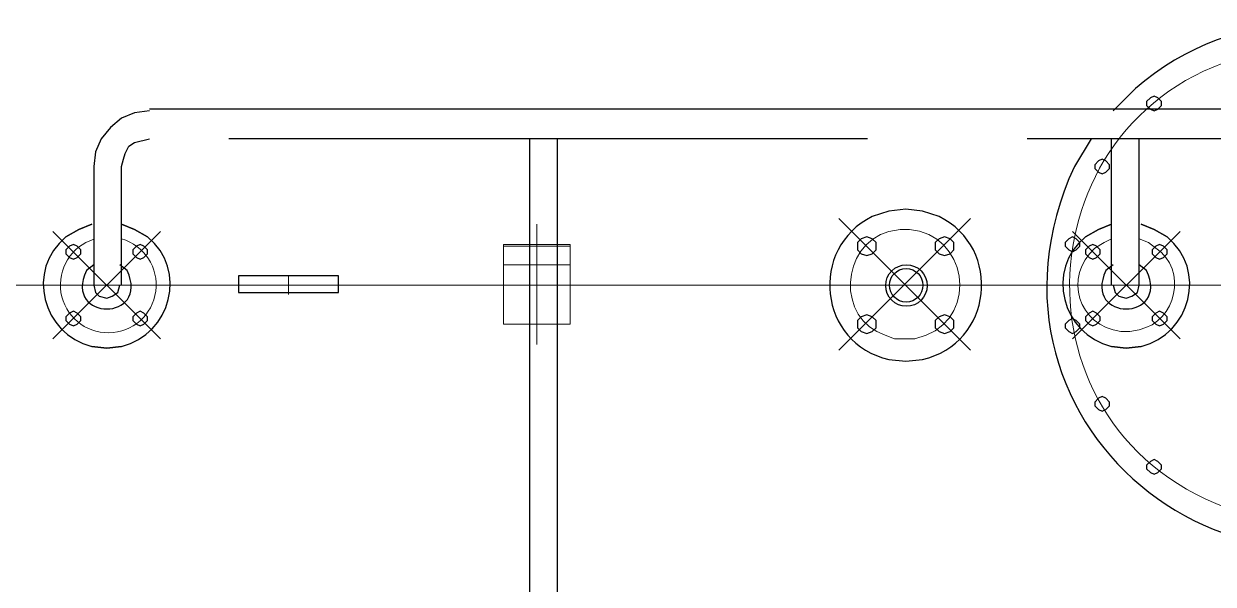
# Model space of a CAD drawing. Header units: metres. Extents: x 531277 to 531898, y 2673784 to 2674172.
# Drawn here: x 531483.282 to 531484.169, y 2673984.565 to 2673984.983 of the extents above; entities that cross this region are included whole.
import ezdxf

# ---------------------------------------------------------------- set-up
doc = ezdxf.new("R2010")
doc.units = ezdxf.units.M
doc.header["$MEASUREMENT"] = 0
doc.linetypes.add('PDF_IMPORT', pattern=[1, 0.8, -0.2])
doc.layers.add('IDT', color=7, linetype='Continuous')

# ---------------------------------------------------------------- blocks, each defined once
blk = doc.blocks.new('IDT')
at = {"layer": 'IDT', "color": 0, "lineweight": 25}
for p, q in [((16.38771, 9.26609), (16.38771, 9.83594)), ((16.40846, 9.26609), (16.40846, 9.83594)), ((15.93957, 9.51505), (15.9368, 9.51229)), ((15.94233, 9.51644), (15.93957, 9.51505)), ((15.9451, 9.51505), (15.94233, 9.51644)), ((15.94787, 9.51229), (15.9451, 9.51505)), ((15.9368, 9.51229), (15.9368, 9.50952)), ((15.9368, 9.50952), (15.93957, 9.50676)), ((15.93957, 9.50676), (15.94233, 9.50537)), ((15.94233, 9.50537), (15.9451, 9.50676)), ((15.9451, 9.50676), (15.94787, 9.50952)), ((15.94787, 9.50952), (15.94787, 9.51229)), ((15.9783, 9.46803), (15.97553, 9.46526)), ((15.97553, 9.46526), (15.97553, 9.46249)), ((15.97553, 9.46249), (15.9783, 9.45973)), ((15.98106, 9.46941), (15.9783, 9.46803)), ((15.98383, 9.46803), (15.98106, 9.46941)), ((15.9866, 9.46526), (15.98383, 9.46803)), ((15.98383, 9.45973), (15.9866, 9.46249)), ((15.9866, 9.46249), (15.9866, 9.46526)), ((15.9783, 9.45973), (15.98106, 9.45834)), ((15.98106, 9.45834), (15.98383, 9.45973)), ((16.12768, 9.43207), (16.11523, 9.43068)), ((16.14013, 9.43068), (16.12768, 9.43207)), ((15.95202, 9.421), (15.96308, 9.42238)), ((15.96308, 9.42238), (15.95202, 9.421)), ((15.96308, 9.42238), (15.97415, 9.421)), ((15.97415, 9.421), (15.96308, 9.42238)), ((16.71275, 9.421), (16.72381, 9.42238)), ((16.72381, 9.42238), (16.71275, 9.421)), ((16.72381, 9.42238), (16.73488, 9.421)), ((16.73488, 9.421), (16.72381, 9.42238)), ((16.00043, 9.40993), (15.99766, 9.40717)), ((16.00319, 9.41132), (16.00043, 9.40993)), ((16.00596, 9.40993), (16.00319, 9.41132)), ((16.00873, 9.40717), (16.00596, 9.40993)), ((16.09448, 9.40993), (16.09171, 9.40717)), ((16.09863, 9.41132), (16.09448, 9.40993)), ((16.10278, 9.40993), (16.09863, 9.41132)), ((16.10555, 9.40717), (16.10278, 9.40993)), ((16.15257, 9.40993), (16.14981, 9.40717)), ((16.15672, 9.41132), (16.15257, 9.40993)), ((16.16087, 9.40993), (16.15672, 9.41132)), ((16.16364, 9.40717), (16.16087, 9.40993)), ((15.93542, 9.4044), (15.93265, 9.40164)), ((15.93265, 9.40164), (15.93265, 9.39887)), ((15.93265, 9.39887), (15.93542, 9.3961)), ((15.93819, 9.40579), (15.93542, 9.4044)), ((15.94095, 9.4044), (15.93819, 9.40579)), ((15.94372, 9.40164), (15.94095, 9.4044)), ((15.94095, 9.3961), (15.94372, 9.39887)), ((15.94372, 9.39887), (15.94372, 9.40164)), ((15.98521, 9.4044), (15.98245, 9.40164)), ((15.98245, 9.40164), (15.98245, 9.39887)), ((15.98245, 9.39887), (15.98521, 9.3961)), ((15.98798, 9.40579), (15.98521, 9.4044)), ((15.99074, 9.4044), (15.98798, 9.40579)), ((15.99351, 9.40164), (15.99074, 9.4044)), ((15.99074, 9.3961), (15.99351, 9.39887)), ((15.99351, 9.39887), (15.99351, 9.40164)), ((15.99766, 9.40717), (15.99766, 9.4044)), ((15.99766, 9.4044), (16.00043, 9.40164)), ((16.00043, 9.40164), (16.00319, 9.40025)), ((16.00319, 9.40025), (16.00596, 9.40164)), ((16.00596, 9.40164), (16.00873, 9.4044)), ((16.00873, 9.4044), (16.00873, 9.40717)), ((16.09171, 9.40717), (16.09171, 9.40164)), ((16.09171, 9.40164), (16.09448, 9.39887)), ((16.09448, 9.39887), (16.09863, 9.39749)), ((16.09863, 9.39749), (16.10278, 9.39887)), ((16.10278, 9.39887), (16.10555, 9.40164)), ((16.10555, 9.40164), (16.10555, 9.40717)), ((16.14981, 9.40717), (16.14981, 9.40164)), ((16.14981, 9.40164), (16.15257, 9.39887)), ((16.15257, 9.39887), (16.15672, 9.39749)), ((16.15672, 9.39749), (16.16087, 9.39887)), ((16.16087, 9.39887), (16.16364, 9.40164)), ((16.16364, 9.40164), (16.16364, 9.40717)), ((16.69615, 9.4044), (16.69339, 9.40164)), ((16.69339, 9.40164), (16.69339, 9.39887)), ((16.69339, 9.39887), (16.69615, 9.3961)), ((16.69892, 9.40579), (16.69615, 9.4044)), ((16.70168, 9.4044), (16.69892, 9.40579)), ((16.70445, 9.40164), (16.70168, 9.4044)), ((16.70168, 9.3961), (16.70445, 9.39887)), ((16.70445, 9.39887), (16.70445, 9.40164)), ((16.74594, 9.4044), (16.74318, 9.40164)), ((16.74318, 9.40164), (16.74318, 9.39887)), ((16.74318, 9.39887), (16.74594, 9.3961)), ((16.74871, 9.40579), (16.74594, 9.4044)), ((16.75148, 9.4044), (16.74871, 9.40579)), ((16.75424, 9.40164), (16.75148, 9.4044)), ((16.75148, 9.3961), (16.75424, 9.39887)), ((16.75424, 9.39887), (16.75424, 9.40164)), ((15.93542, 9.3961), (15.93819, 9.39472)), ((15.93819, 9.39472), (15.94095, 9.3961)), ((15.98521, 9.3961), (15.98798, 9.39472)), ((15.98798, 9.39472), (15.99074, 9.3961)), ((16.69615, 9.3961), (16.69892, 9.39472)), ((16.69892, 9.39472), (16.70168, 9.3961)), ((16.74594, 9.3961), (16.74871, 9.39472)), ((16.74871, 9.39472), (16.75148, 9.3961)), ((15.95478, 9.38089), (15.9534, 9.37536)), ((15.95893, 9.38365), (15.95478, 9.38089)), ((15.96308, 9.38504), (15.95893, 9.38365)), ((15.96861, 9.38365), (15.96308, 9.38504)), ((15.97138, 9.38089), (15.96861, 9.38365)), ((15.97276, 9.37536), (15.97138, 9.38089)), ((16.62561, 9.38089), (16.55092, 9.38089)), ((16.55092, 9.38089), (16.55092, 9.36844)), ((16.62561, 9.36844), (16.62561, 9.38089)), ((16.71552, 9.38089), (16.71413, 9.37536)), ((16.71967, 9.38365), (16.71552, 9.38089)), ((16.72381, 9.38504), (16.71967, 9.38365)), ((16.72935, 9.38365), (16.72381, 9.38504)), ((16.73211, 9.38089), (16.72935, 9.38365)), ((16.7335, 9.37536), (16.73211, 9.38089)), ((15.9534, 9.37536), (15.9534, 9.26609)), ((15.97415, 9.37536), (15.97415, 9.26609)), ((16.71275, 9.37536), (16.71275, 9.28683)), ((16.7335, 9.28683), (16.7335, 9.37536)), ((15.94787, 9.36429), (15.9534, 9.36014)), ((15.97276, 9.36014), (15.9783, 9.36429)), ((16.55092, 9.36844), (16.62561, 9.36844)), ((16.7086, 9.36429), (16.71413, 9.36014)), ((16.7335, 9.36014), (16.73903, 9.36429)), ((15.93542, 9.35461), (15.93265, 9.35184)), ((15.93819, 9.35599), (15.93542, 9.35461)), ((15.94095, 9.35461), (15.93819, 9.35599)), ((15.94372, 9.35184), (15.94095, 9.35461)), ((15.98521, 9.35461), (15.98245, 9.35184)), ((15.98798, 9.35599), (15.98521, 9.35461)), ((15.99074, 9.35461), (15.98798, 9.35599)), ((15.99351, 9.35184), (15.99074, 9.35461)), ((16.69615, 9.35461), (16.69339, 9.35184)), ((16.69892, 9.35599), (16.69615, 9.35461)), ((16.70168, 9.35461), (16.69892, 9.35599)), ((16.70445, 9.35184), (16.70168, 9.35461)), ((16.74594, 9.35461), (16.74318, 9.35184)), ((16.74871, 9.35599), (16.74594, 9.35461)), ((16.75148, 9.35461), (16.74871, 9.35599)), ((16.75424, 9.35184), (16.75148, 9.35461)), ((15.93265, 9.35184), (15.93265, 9.34908)), ((15.93265, 9.34908), (15.93542, 9.34631)), ((15.93542, 9.34631), (15.93819, 9.34493)), ((15.93819, 9.34493), (15.94095, 9.34631)), ((15.94095, 9.34631), (15.94372, 9.34908)), ((15.94372, 9.34908), (15.94372, 9.35184)), ((15.98245, 9.35184), (15.98245, 9.34908)), ((15.98245, 9.34908), (15.98521, 9.34631)), ((15.98521, 9.34631), (15.98798, 9.34493)), ((15.98798, 9.34493), (15.99074, 9.34631)), ((15.99074, 9.34631), (15.99351, 9.34908)), ((15.99351, 9.34908), (15.99351, 9.35184)), ((16.00043, 9.34908), (15.99766, 9.34631)), ((15.99766, 9.34631), (15.99766, 9.34354)), ((16.00319, 9.35046), (16.00043, 9.34908)), ((16.00596, 9.34908), (16.00319, 9.35046)), ((16.00873, 9.34631), (16.00596, 9.34908)), ((16.00873, 9.34354), (16.00873, 9.34631)), ((16.09448, 9.35184), (16.09171, 9.34908)), ((16.09171, 9.34908), (16.09171, 9.34354)), ((16.09863, 9.35323), (16.09448, 9.35184)), ((16.10278, 9.35184), (16.09863, 9.35323)), ((16.10555, 9.34908), (16.10278, 9.35184)), ((16.10555, 9.34354), (16.10555, 9.34908)), ((16.15257, 9.35184), (16.14981, 9.34908)), ((16.14981, 9.34908), (16.14981, 9.34354)), ((16.15672, 9.35323), (16.15257, 9.35184)), ((16.16087, 9.35184), (16.15672, 9.35323)), ((16.16364, 9.34908), (16.16087, 9.35184)), ((16.16364, 9.34354), (16.16364, 9.34908)), ((16.69339, 9.35184), (16.69339, 9.34908)), ((16.69339, 9.34908), (16.69615, 9.34631)), ((16.69615, 9.34631), (16.69892, 9.34493)), ((16.69892, 9.34493), (16.70168, 9.34631)), ((16.70168, 9.34631), (16.70445, 9.34908)), ((16.70445, 9.34908), (16.70445, 9.35184)), ((16.74318, 9.35184), (16.74318, 9.34908)), ((16.74318, 9.34908), (16.74594, 9.34631)), ((16.74594, 9.34631), (16.74871, 9.34493)), ((16.74871, 9.34493), (16.75148, 9.34631)), ((16.75148, 9.34631), (16.75424, 9.34908)), ((16.75424, 9.34908), (16.75424, 9.35184)), ((15.94233, 9.33386), (15.93265, 9.33939)), ((15.93265, 9.33939), (15.94233, 9.33386)), ((15.99351, 9.33939), (15.98383, 9.33386)), ((15.98383, 9.33386), (15.99351, 9.33939)), ((15.99766, 9.34354), (16.00043, 9.34078)), ((16.00043, 9.34078), (16.00319, 9.33939)), ((16.00319, 9.33939), (16.00596, 9.34078)), ((16.00596, 9.34078), (16.00873, 9.34354)), ((16.09171, 9.34354), (16.09448, 9.34078)), ((16.09448, 9.34078), (16.09863, 9.33939)), ((16.09863, 9.33939), (16.10278, 9.34078)), ((16.10278, 9.34078), (16.10555, 9.34354)), ((16.14981, 9.34354), (16.15257, 9.34078)), ((16.15257, 9.34078), (16.15672, 9.33939)), ((16.15672, 9.33939), (16.16087, 9.34078)), ((16.16087, 9.34078), (16.16364, 9.34354)), ((16.70307, 9.33386), (16.69339, 9.33939)), ((16.69339, 9.33939), (16.70307, 9.33386)), ((16.75424, 9.33939), (16.74456, 9.33386)), ((16.74456, 9.33386), (16.75424, 9.33939)), ((15.95202, 9.32971), (15.94233, 9.33386)), ((15.94233, 9.33386), (15.95202, 9.32971)), ((15.98383, 9.33386), (15.97415, 9.32971)), ((15.97415, 9.32971), (15.98383, 9.33386)), ((16.71275, 9.32971), (16.70307, 9.33386)), ((16.70307, 9.33386), (16.71275, 9.32971)), ((16.74456, 9.33386), (16.73488, 9.32971)), ((16.73488, 9.32971), (16.74456, 9.33386)), ((16.10278, 9.32418), (16.11523, 9.32003)), ((16.11523, 9.32003), (16.12768, 9.31865)), ((16.12768, 9.31865), (16.14013, 9.32003)), ((16.14013, 9.32003), (16.15257, 9.32418)), ((15.98106, 9.29237), (15.9783, 9.29098)), ((15.98383, 9.29098), (15.98106, 9.29237)), ((15.9783, 9.29098), (15.97553, 9.28822)), ((15.97553, 9.28822), (15.97553, 9.28545)), ((15.97553, 9.28545), (15.9783, 9.28268)), ((15.9866, 9.28822), (15.98383, 9.29098)), ((15.98383, 9.28268), (15.9866, 9.28545)), ((15.9866, 9.28545), (15.9866, 9.28822)), ((15.98936, 9.26609), (16.00181, 9.28683)), ((16.71275, 9.28683), (16.71137, 9.2813)), ((16.73211, 9.27577), (16.7335, 9.28683)), ((15.9783, 9.28268), (15.98106, 9.2813)), ((15.98106, 9.2813), (15.98383, 9.28268)), ((16.70998, 9.27715), (16.70722, 9.27162)), ((16.71137, 9.2813), (16.70998, 9.27715)), ((16.72796, 9.26609), (16.73211, 9.27577)), ((16.70307, 9.26885), (16.692, 9.26609)), ((16.70722, 9.27162), (16.70307, 9.26885)), ((16.72105, 9.25779), (16.72796, 9.26609)), ((16.71275, 9.25087), (16.72105, 9.25779)), ((16.70307, 9.24672), (16.71275, 9.25087)), ((14.96445, 9.24396), (16.692, 9.24396)), ((15.93957, 9.24396), (15.9368, 9.24119)), ((15.9368, 9.24119), (15.9368, 9.23842)), ((15.94233, 9.24534), (15.93957, 9.24396)), ((15.9451, 9.24396), (15.94233, 9.24534)), ((15.94787, 9.24119), (15.9451, 9.24396)), ((15.94787, 9.23842), (15.94787, 9.24119)), ((15.95617, 9.22874), (15.97276, 9.24534)), ((16.692, 9.24534), (16.70307, 9.24672)), ((15.9368, 9.23842), (15.93957, 9.23566)), ((15.93957, 9.23566), (15.94233, 9.23427)), ((15.94233, 9.23427), (15.9451, 9.23566)), ((15.9451, 9.23566), (15.94787, 9.23842))]:
    blk.add_line(p, q, dxfattribs=at)
at = {"layer": 'IDT', "color": 0, "lineweight": 13}
for p, q in [((16.07927, 9.32556), (16.17747, 9.42377)), ((16.17747, 9.32556), (16.07927, 9.42377)), ((15.92297, 9.33524), (16.00319, 9.41547)), ((16.00319, 9.33524), (15.92297, 9.41547)), ((15.9534, 9.40855), (15.96032, 9.40993)), ((15.96032, 9.40993), (15.96723, 9.40993)), ((16.11246, 9.4127), (16.12076, 9.41547)), ((16.12076, 9.41547), (16.12768, 9.41547)), ((16.12768, 9.41547), (16.13598, 9.41547)), ((16.13598, 9.41547), (16.14289, 9.4127)), ((16.6837, 9.33524), (16.76393, 9.41547)), ((16.76393, 9.33524), (16.6837, 9.41547)), ((16.58827, 9.36844), (16.58827, 9.38227)), ((16.9714, 9.37536), (14.68505, 9.37536)), ((16.63114, 9.37536), (16.54677, 9.37536)), ((15.94648, 9.34354), (15.94095, 9.34769)), ((15.9866, 9.34769), (15.97968, 9.34354)), ((15.9534, 9.34078), (15.94648, 9.34354)), ((15.97968, 9.34354), (15.97415, 9.34078)), ((16.13183, 9.33386), (16.12491, 9.33386)), ((16.14013, 9.33524), (16.13183, 9.33386))]:
    blk.add_line(p, q, dxfattribs=at)
at = {"layer": 'IDT', "color": 0, "lineweight": 9}
blk.add_line((16.40292, 9.41962), (16.40292, 9.32971), dxfattribs=at)
at = {"layer": 'IDT', "color": 0, "lineweight": 15}
for p, q in [((16.37803, 9.34493), (16.37803, 9.4044)), ((16.37803, 9.4044), (16.42782, 9.4044)), ((16.42782, 9.4044), (16.42782, 9.34493)), ((16.42782, 9.36014), (16.37803, 9.36014)), ((16.42782, 9.34631), (16.37803, 9.34631)), ((16.42782, 9.34493), (16.37803, 9.34493))]:
    blk.add_line(p, q, dxfattribs=at)
at = {"layer": 'IDT', "color": 0, "linetype": 'PDF_IMPORT', "lineweight": 25, "ltscale": 0.595833}
blk.add_line((14.96445, 9.26609), (16.692, 9.26609), dxfattribs=at)
at = {"layer": 'IDT', "color": 0, "lineweight": 25}
for centre, radius in [((16.1271, 9.37562), 0.01549), ((16.1273, 9.3754), 0.0125)]:
    blk.add_circle(centre, radius, dxfattribs=at)
at = {"layer": 'IDT', "color": 0, "lineweight": 13}
blk.add_arc((16.72266, 9.37513), 0.03575, 287.50716, 253.90236, dxfattribs=at)
at = {"layer": 'IDT', "color": 0, "lineweight": 25}
blk.add_arc((15.82753, 9.37557), 0.19521, 228.77992, 311.22008, dxfattribs=at)
for points in [[(16.00181, 9.28683), (16.09261, 9.48255), (15.864, 9.66123), (15.69752, 9.52059)], [(16.11523, 9.43068), (16.06274, 9.41941), (16.05499, 9.34739), (16.10278, 9.32418)], [(16.15257, 9.32418), (16.20036, 9.34737), (16.19262, 9.41943), (16.14013, 9.43068)], [(15.95202, 9.421), (15.91497, 9.41187), (15.9025, 9.36392), (15.93265, 9.33939)], [(15.95202, 9.421), (15.91497, 9.41187), (15.9025, 9.36392), (15.93265, 9.33939)], [(15.99351, 9.33939), (16.02366, 9.36392), (16.01119, 9.41187), (15.97415, 9.421)], [(15.99351, 9.33939), (16.02366, 9.36392), (16.01119, 9.41187), (15.97415, 9.421)], [(16.71275, 9.421), (16.6757, 9.41187), (16.66323, 9.3639), (16.69339, 9.33939)], [(16.71275, 9.421), (16.6757, 9.41187), (16.66323, 9.3639), (16.69339, 9.33939)], [(16.75424, 9.33939), (16.7844, 9.3639), (16.77193, 9.41187), (16.73488, 9.421)], [(16.75424, 9.33939), (16.7844, 9.3639), (16.77193, 9.41187), (16.73488, 9.421)], [(15.9783, 9.36429), (15.99591, 9.40272), (15.93026, 9.40272), (15.94787, 9.36429)], [(16.73903, 9.36429), (16.75664, 9.40272), (16.69099, 9.40272), (16.7086, 9.36429)]]:
    blk.add_open_spline(points, degree=3, dxfattribs=at)
at = {"layer": 'IDT', "color": 0, "lineweight": 9}
blk.add_open_spline([(15.88839, 9.54133), (16.05884, 9.47799), (16.03773, 9.23474), (15.85935, 9.20108)], degree=3, dxfattribs=at)
at = {"layer": 'IDT', "color": 0, "lineweight": 13}
for points in [[(15.94095, 9.34769), (15.91714, 9.36385), (15.92539, 9.4023), (15.9534, 9.40855)], [(15.96723, 9.40993), (15.99895, 9.40539), (16.01022, 9.36943), (15.9866, 9.34769)], [(16.12491, 9.33386), (16.08206, 9.33707), (16.07318, 9.39712), (16.11246, 9.4127)], [(16.14289, 9.4127), (16.17952, 9.40069), (16.17657, 9.34548), (16.14013, 9.33524)]]:
    blk.add_open_spline(points, degree=3, dxfattribs=at)

msp = doc.modelspace()

# ---------------------------------------------------------------- block references
at = {"layer": 'IDT', "color": 8, "rotation": 180}
msp.add_blockref('IDT', (531500.06728, 2673994.16297), dxfattribs=at)

doc.saveas('drawing.dxf')
